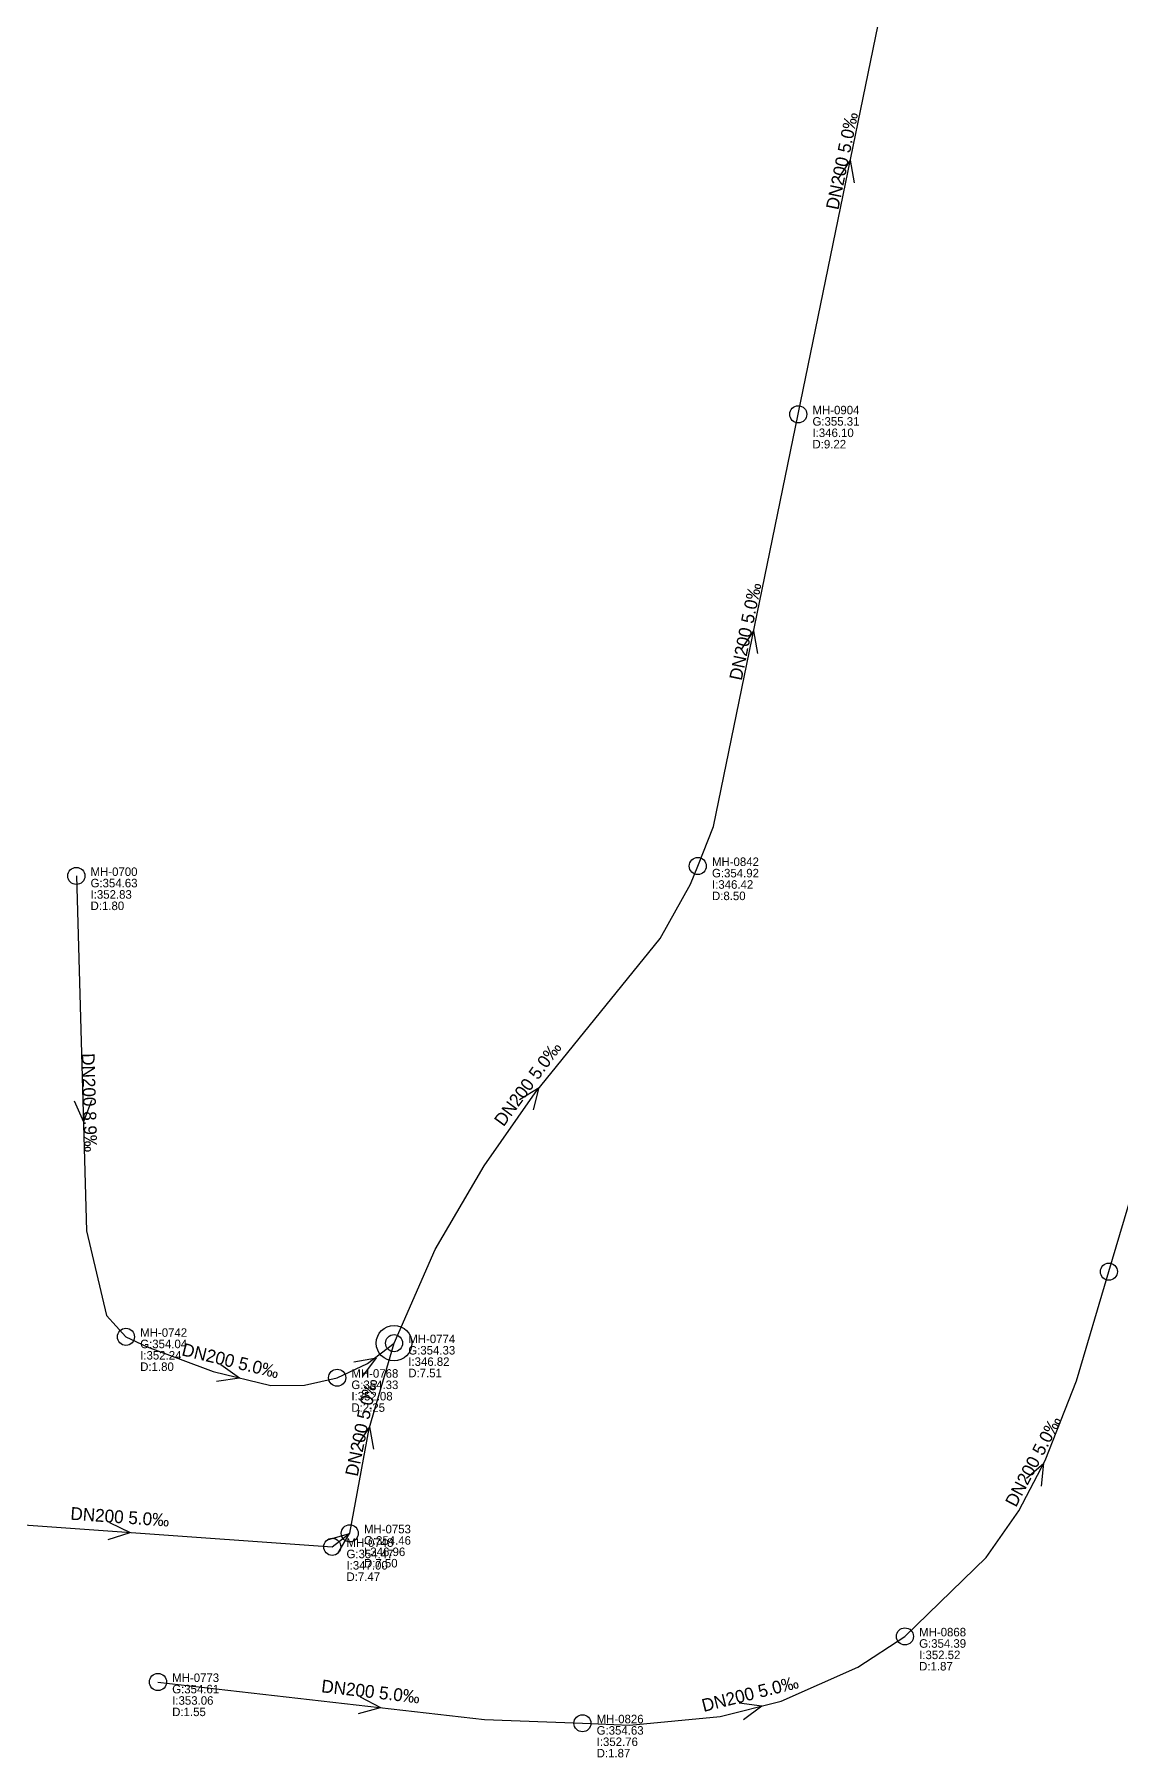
# Model space of a CAD drawing. Header units: metres. Extents: x 449913 to 451990, y 2566939 to 2570822.
# Drawn here: x 450272.4 to 450425.2, y 2567549.3 to 2567791.7 of the extents above; entities that cross this region are included whole.
import ezdxf
from ezdxf.enums import TextEntityAlignment as Align

# ---------------------------------------------------------------- set-up
doc = ezdxf.new("R2010")
doc.units = ezdxf.units.M
for name, color, linetype in [('SEW-DROP', 6, 'Continuous'), ('SEW-LABEL', 2, 'Continuous'), ('SEW-MH', 7, 'Continuous'), ('SEW-MH-LABEL', 8, 'Continuous'), ('SEW-PIPE-DN200', 3, 'Continuous')]:
    doc.layers.add(name, color=color, linetype=linetype)

msp = doc.modelspace()

# ---------------------------------------------------------------- linework, layer by layer
at = {"layer": 'SEW-DROP'}
msp.add_circle((450323, 2567607.58), 2.5, dxfattribs=at)
at = {"layer": 'SEW-LABEL'}
for p, q in [((450385.4, 2567771.34), (450387.18, 2567774.04)), ((450387.75, 2567770.86), (450387.18, 2567774.04)), ((450371.8, 2567705.12), (450373.58, 2567707.82)), ((450374.15, 2567704.64), (450373.58, 2567707.82)), ((450340.66, 2567641.86), (450343.41, 2567643.56)), ((450342.59, 2567640.43), (450343.41, 2567643.56)), ((450278.03, 2567641.66), (450279.31, 2567638.7)), ((450280.43, 2567641.73), (450279.31, 2567638.7)), ((450298.62, 2567604.56), (450301.25, 2567602.69)), ((450317.36, 2567604.97), (450320.54, 2567605.5)), ((450318.6, 2567602.92), (450320.54, 2567605.5)), ((450298.05, 2567602.23), (450301.25, 2567602.69)), ((450317.79, 2567593.12), (450319.57, 2567595.82)), ((450320.15, 2567592.64), (450319.57, 2567595.82)), ((450411.92, 2567588.58), (450414.38, 2567590.68)), ((450414.04, 2567587.46), (450414.38, 2567590.68)), ((450282.8, 2567579.96), (450285.88, 2567580.94)), ((450282.97, 2567582.35), (450285.88, 2567580.94)), ((450313.62, 2567579.9), (450316.72, 2567580.79)), ((450315.09, 2567578), (450316.72, 2567580.79)), ((450317.98, 2567555.45), (450321.1, 2567556.3)), ((450318.25, 2567557.83), (450321.1, 2567556.3)), ((450371.53, 2567556.97), (450374.73, 2567556.54)), ((450372.12, 2567554.64), (450374.73, 2567556.54))]:
    msp.add_line(p, q, dxfattribs=at)
at = {"layer": 'SEW-MH'}
for centre in [(450379.84, 2567738.28), (450365.71, 2567674.72), (450278.32, 2567673.32), (450423.52, 2567617.64), (450285.3, 2567608.47), (450323, 2567607.58), (450315, 2567602.72), (450316.77, 2567580.82), (450314.31, 2567578.92), (450394.84, 2567566.32), (450289.8, 2567559.9), (450349.49, 2567554.09)]:
    msp.add_circle(centre, 1.2, dxfattribs=at)
at = {"layer": 'SEW-PIPE-DN200'}
for points in [[(450379.84, 2567738.28), (450393.91, 2567806.85)], [(450365.71, 2567674.72), (450367.93, 2567680.29), (450379.84, 2567738.28)], [(450278.32, 2567673.32), (450279.75, 2567623.4), (450282.56, 2567611.45), (450285.3, 2567608.47), (450285.3, 2567608.47)], [(450323, 2567607.58), (450328.8, 2567620.78), (450335.66, 2567632.51), (450342.82, 2567642.8), (450360.42, 2567664.5), (450364.68, 2567672.15), (450365.71, 2567674.72)], [(450423.52, 2567617.64), (450439.04, 2567669.87)], [(450394.84, 2567566.32), (450394.84, 2567566.32), (450406.26, 2567577.43), (450410.85, 2567583.98), (450414.58, 2567591.05), (450418.96, 2567602.3), (450423.52, 2567617.64)], [(450285.3, 2567608.47), (450288.3, 2567607.08), (450297.57, 2567603.58), (450305.69, 2567601.61), (450310.4, 2567601.67), (450315, 2567602.72), (450315, 2567602.72)], [(450315, 2567602.72), (450319.26, 2567604.72), (450323, 2567607.58)], [(450316.77, 2567580.82), (450316.77, 2567580.82), (450319.5, 2567595.58), (450323, 2567607.58)], [(450254.46, 2567583.18), (450314.31, 2567578.92)], [(450314.31, 2567578.92), (450314.31, 2567578.92), (450316.77, 2567580.82)], [(450349.49, 2567554.09), (450356.09, 2567553.83), (450368.86, 2567555.06), (450377.45, 2567557.22), (450388.23, 2567561.99), (450394.84, 2567566.32)], [(450289.8, 2567559.9), (450335.74, 2567554.62), (450349.49, 2567554.09)]]:
    msp.add_lwpolyline(points, dxfattribs=at)

# ---------------------------------------------------------------- texts
at = {"layer": 'SEW-LABEL'}
for s, rotation, p in [('DN200 5.0‰', 78.3983, (450386.87, 2567773.77)), ('DN200 5.0‰', 78.3983, (450373.28, 2567707.55)), ('DN200 8.9‰', -88.3593, (450279.27, 2567641.4)), ('DN200 5.0‰', 53.6163, (450342.52, 2567643.55)), ('DN200 5.0‰', -13.6341, (450299.79, 2567604.24)), ('DN200 5.0‰', 78.436, (450319.27, 2567595.55)), ('DN200 5.0‰', 62.2932, (450413.68, 2567590.55)), ('DN200 5.0‰', -4.0751, (450284.38, 2567582.25)), ('DN200 5.0‰', -6.557, (450319.61, 2567557.67)), ('DN200 5.0‰', 14.0776, (450373.28, 2567557.37))]:
    msp.add_text(s, height=1.8, rotation=rotation, dxfattribs=at).set_placement(p, align=Align.CENTER)
at = {"layer": 'SEW-MH-LABEL'}
for s, p in [('G:355.31', (450381.84, 2567736.68)), ('MH-0904', (450381.84, 2567738.28)), ('I:346.10', (450381.84, 2567735.08)), ('D:9.22', (450381.84, 2567733.48)), ('MH-0842', (450367.71, 2567674.72)), ('G:354.63', (450280.32, 2567671.72)), ('MH-0700', (450280.32, 2567673.32)), ('G:354.92', (450367.71, 2567673.12)), ('I:346.42', (450367.71, 2567671.52)), ('I:352.83', (450280.32, 2567670.12)), ('D:8.50', (450367.71, 2567669.92)), ('D:1.80', (450280.32, 2567668.52)), ('MH-0742', (450287.3, 2567608.47)), ('G:354.04', (450287.3, 2567606.87)), ('G:354.33', (450325, 2567605.98)), ('MH-0774', (450325, 2567607.58)), ('D:1.80', (450287.3, 2567603.67)), ('I:352.24', (450287.3, 2567605.27)), ('I:346.82', (450325, 2567604.38)), ('G:354.33', (450317, 2567601.12)), ('MH-0768', (450317, 2567602.72)), ('D:7.51', (450325, 2567602.78)), ('I:352.08', (450317, 2567599.52)), ('D:2.25', (450317, 2567597.92)), ('G:354.46', (450318.77, 2567579.22)), ('MH-0753', (450318.77, 2567580.82)), ('G:354.47', (450316.31, 2567577.32)), ('MH-0748', (450316.31, 2567578.92)), ('I:346.96', (450318.77, 2567577.62)), ('I:347.00', (450316.31, 2567575.72)), ('D:7.50', (450318.77, 2567576.02)), ('D:7.47', (450316.31, 2567574.12)), ('G:354.39', (450396.84, 2567564.72)), ('MH-0868', (450396.84, 2567566.32)), ('I:352.52', (450396.84, 2567563.12)), ('MH-0773', (450291.8, 2567559.9)), ('D:1.87', (450396.84, 2567561.52)), ('G:354.61', (450291.8, 2567558.3)), ('D:1.55', (450291.8, 2567555.1)), ('I:353.06', (450291.8, 2567556.7)), ('G:354.63', (450351.49, 2567552.49)), ('MH-0826', (450351.49, 2567554.09)), ('I:352.76', (450351.49, 2567550.89)), ('D:1.87', (450351.49, 2567549.29))]:
    msp.add_text(s, height=1.2, dxfattribs=at).set_placement(p)

doc.saveas('drawing.dxf')
